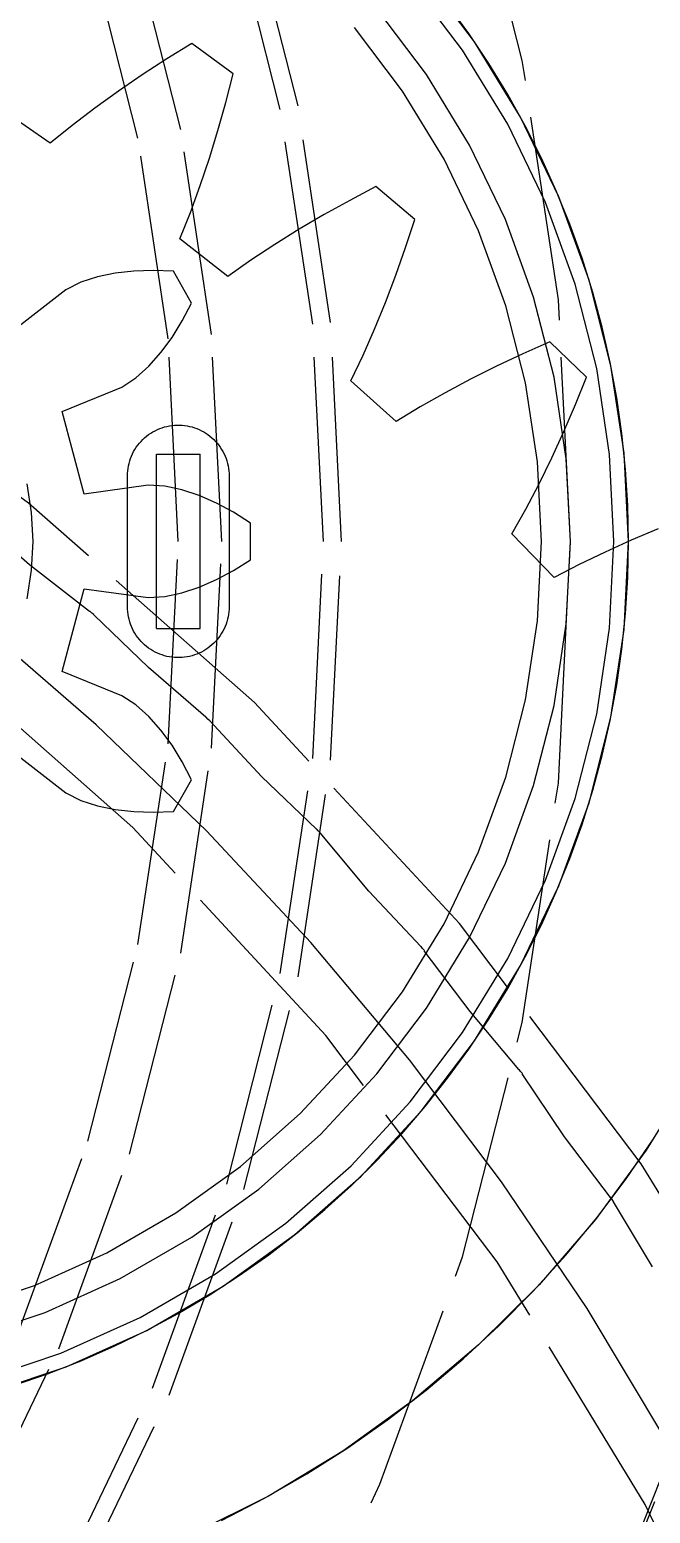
# Model space of a CAD drawing. Header units: millimetres. Extents: x -9 to 243, y -53 to 196.
# Drawn here: x 38.23 to 42.5, y 139.01 to 149.22 of the extents above; entities that cross this region are included whole.
import ezdxf

# ---------------------------------------------------------------- set-up
doc = ezdxf.new("R2010")
doc.units = ezdxf.units.MM
doc.linetypes.add('DASHED', pattern=[1.524, 1.27, -0.254])
doc.layers.add('HIDDEN', color=8, linetype='DASHED')

msp = doc.modelspace()

# ---------------------------------------------------------------- linework, layer by layer
at = {"layer": 'HIDDEN'}
for points in [[(41.95, 145.7), (41.86701, 147.36278), (41.61888, 149.00904), (41.20807, 150.62241), (40.63865, 152.18686), (39.9163, 153.68684), (39.04819, 155.10744), (38.04294, 156.43455), (36.91055, 157.65498), (35.66228, 158.75659), (34.31052, 159.72843), (32.86872, 160.56086), (31.3512, 161.24559)], [(41.95, 145.7), (41.86701, 147.36278), (41.61888, 149.00904), (41.20807, 150.62241), (40.63865, 152.18686), (39.9163, 153.68684), (39.04819, 155.10744), (38.04294, 156.43455), (36.91055, 157.65498), (35.66228, 158.75659), (34.31052, 159.72843), (32.86872, 160.56086), (31.3512, 161.24559)], [(41.95, 145.7), (41.86701, 147.36278), (41.61888, 149.00904), (41.20807, 150.62241), (40.63865, 152.18686), (39.9163, 153.68684), (39.04819, 155.10744), (38.04294, 156.43455), (36.91055, 157.65498), (35.66228, 158.75659), (34.31052, 159.72843), (32.86872, 160.56086), (31.3512, 161.24559)], [(41.95, 145.7), (41.86701, 147.36278), (41.61888, 149.00904), (41.20807, 150.62241), (40.63865, 152.18686), (39.9163, 153.68684), (39.04819, 155.10744), (38.04294, 156.43455), (36.91055, 157.65498), (35.66228, 158.75659), (34.31052, 159.72843), (32.86872, 160.56086), (31.3512, 161.24559)], [(40.37426, 145.7), (40.29911, 147.20589), (40.07439, 148.69681), (39.70234, 150.15796), (39.18665, 151.57479), (38.53245, 152.93324), (37.74625, 154.2198), (36.83586, 155.42169), (35.81032, 156.52696), (34.67982, 157.52463), (33.45561, 158.40477), (32.14985, 159.15866), (30.77551, 159.77878)], [(40.25, 145.7), (40.17546, 147.19352), (39.95259, 148.67219), (39.58359, 150.12133), (39.07214, 151.52652), (38.42332, 152.87381), (37.64358, 154.1498), (36.74067, 155.34181), (35.72355, 156.438), (34.60235, 157.42747), (33.38819, 158.30039), (32.09316, 159.04808), (30.73012, 159.66311)], [(39.55, 145.7), (39.47894, 147.12382), (39.26647, 148.53349), (38.91469, 149.915), (38.42711, 151.25462), (37.80857, 152.53903), (37.06521, 153.75548), (36.20444, 154.89186), (35.23479, 155.9369), (34.1659, 156.88019), (33.00841, 157.71237), (31.77381, 158.42517)], [(39.55, 145.7), (39.47894, 147.12382), (39.26647, 148.53349), (38.91469, 149.915), (38.42711, 151.25462), (37.80857, 152.53903), (37.06521, 153.75548), (36.20444, 154.89186), (35.23479, 155.9369), (34.1659, 156.88019), (33.00841, 157.71237), (31.77381, 158.42517)], [(39.25, 145.7), (39.18043, 147.09395), (38.97241, 148.47405), (38.62802, 149.82657), (38.15067, 151.13809), (37.5451, 152.39556), (36.81734, 153.58648), (35.97462, 154.69903), (35.02532, 155.72214), (33.97886, 156.64564), (32.84565, 157.46036), (31.63695, 158.15821)], [(39.25, 145.7), (39.18043, 147.09395), (38.97241, 148.47405), (38.62802, 149.82657), (38.15067, 151.13809), (37.5451, 152.39556), (36.81734, 153.58648), (35.97462, 154.69903), (35.02532, 155.72214), (33.97886, 156.64564), (32.84565, 157.46036), (31.63695, 158.15821)], [(46.05207, 129.7), (45.9487, 131.77122), (45.63961, 133.82185), (45.12789, 135.83152), (44.41861, 137.78025), (43.51882, 139.64867), (42.43747, 141.41822), (41.18531, 143.07131), (39.77477, 144.59151), (38.21988, 145.96371), (36.53608, 147.17428), (34.74012, 148.21117), (32.84985, 149.0641), (30.88404, 149.72457), (28.86224, 150.18604), (26.80454, 150.4439), (24.73139, 150.4956), (22.66339, 150.34063), (20.6211, 149.98052), (18.62482, 149.41885), (16.69438, 148.66121), (14.84897, 147.71512), (13.10693, 146.58999)], [(46.05207, 129.7), (45.9487, 131.77122), (45.63961, 133.82185), (45.12789, 135.83152), (44.41861, 137.78025), (43.51882, 139.64867), (42.43747, 141.41822), (41.18531, 143.07131), (39.77477, 144.59151), (38.21988, 145.96371), (36.53608, 147.17428), (34.74012, 148.21117), (32.84985, 149.0641), (30.88404, 149.72457), (28.86224, 150.18604), (26.80454, 150.4439), (24.73139, 150.4956), (22.66339, 150.34063), (20.6211, 149.98052), (18.62482, 149.41885), (16.69438, 148.66121), (14.84897, 147.71512), (13.10693, 146.58999)], [(42.25, 145.7), (42.22018, 146.29741), (42.13103, 146.88888), (41.98344, 147.46853), (41.77886, 148.03061), (41.51933, 148.56952), (41.20743, 149.07992), (40.84627, 149.55673)], [(42.25, 145.7), (42.22018, 146.29741), (42.13103, 146.88888), (41.98344, 147.46853), (41.77886, 148.03061), (41.51933, 148.56952), (41.20743, 149.07992), (40.84627, 149.55673)], [(42.25, 145.7), (42.22018, 146.29741), (42.13103, 146.88888), (41.98344, 147.46853), (41.77886, 148.03061), (41.51933, 148.56952), (41.20743, 149.07992), (40.84627, 149.55673)], [(42.25, 145.7), (42.22018, 146.29741), (42.13103, 146.88888), (41.98344, 147.46853), (41.77886, 148.03061), (41.51933, 148.56952), (41.20743, 149.07992), (40.84627, 149.55673)], [(42.35, 145.7), (42.31969, 146.30736), (42.22905, 146.90869), (42.07899, 147.49801), (41.871, 148.06945), (41.60715, 148.61735), (41.29006, 149.13625), (40.92287, 149.621)], [(41.95, 145.7), (41.92168, 146.26754), (41.83698, 146.82943), (41.69676, 147.3801), (41.50241, 147.91408), (41.25586, 148.42605), (40.95956, 148.91092), (40.61645, 149.36389)], [(41.95, 145.7), (41.92168, 146.26754), (41.83698, 146.82943), (41.69676, 147.3801), (41.50241, 147.91408), (41.25586, 148.42605), (40.95956, 148.91092), (40.61645, 149.36389)], [(42.35, 145.7), (42.34496, 145.94789), (42.32985, 146.19537), (42.3047, 146.44203), (42.26954, 146.68746), (42.22444, 146.93127), (42.16947, 147.17304), (42.10472, 147.41237), (42.0303, 147.64888), (41.94633, 147.88217), (41.85294, 148.11185), (41.7503, 148.33755), (41.63858, 148.55889), (41.51795, 148.7755), (41.38862, 148.98704), (41.25079, 149.19314), (41.10471, 149.39348)], [(44.85207, 129.7), (44.75466, 131.65174), (44.46341, 133.58407), (43.9812, 135.47781), (43.31284, 137.31412), (42.46496, 139.07477), (41.44599, 140.74224), (40.26605, 142.29997), (38.93688, 143.73247), (37.47169, 145.02551), (35.88503, 146.16624), (34.19267, 147.14333), (32.41144, 147.94705), (30.55903, 148.56942), (28.65386, 149.00427), (26.71486, 149.24726), (24.76131, 149.29597), (22.81261, 149.14994), (20.88813, 148.8106), (19.007, 148.28134), (17.18792, 147.5674), (15.44897, 146.67589), (13.80742, 145.61566), (12.27959, 144.39726)], [(44.85207, 129.7), (44.75466, 131.65174), (44.46341, 133.58407), (43.9812, 135.47781), (43.31284, 137.31412), (42.46496, 139.07477), (41.44599, 140.74224), (40.26605, 142.29997), (38.93688, 143.73247), (37.47169, 145.02551), (35.88503, 146.16624), (34.19267, 147.14333), (32.41144, 147.94705), (30.55903, 148.56942), (28.65386, 149.00427), (26.71486, 149.24726), (24.76131, 149.29597), (22.81261, 149.14994), (20.88813, 148.8106), (19.007, 148.28134), (17.18792, 147.5674), (15.44897, 146.67589), (13.80742, 145.61566), (12.27959, 144.39726)], [(41.75, 145.7), (41.72267, 146.24762), (41.64095, 146.7898), (41.50565, 147.32115), (41.31812, 147.83639), (41.08022, 148.3304), (40.79431, 148.79826), (40.46324, 149.23533)], [(41.75, 145.7), (41.72267, 146.24762), (41.64095, 146.7898), (41.50565, 147.32115), (41.31812, 147.83639), (41.08022, 148.3304), (40.79431, 148.79826), (40.46324, 149.23533)], [(39.34445, 149.12541), (39.17159, 149.01902)], [(39.34445, 149.12541), (39.17159, 149.01902)], [(39.62741, 148.91692), (39.34445, 149.12541)], [(39.62741, 148.91692), (39.34445, 149.12541)], [(39.17159, 149.01902), (39.00252, 148.9096)], [(39.17159, 149.01902), (39.00252, 148.9096)], [(39.00252, 148.9096), (38.83743, 148.79707)], [(39.00252, 148.9096), (38.83743, 148.79707)], [(39.57702, 148.7203), (39.62741, 148.91692)], [(39.57702, 148.7203), (39.62741, 148.91692)], [(38.83743, 148.79707), (38.67654, 148.68132)], [(38.83743, 148.79707), (38.67654, 148.68132)], [(38.36853, 148.43952), (38.02246, 148.67709)], [(38.36853, 148.43952), (38.02246, 148.67709)], [(38.67654, 148.68132), (38.52013, 148.5622)], [(38.67654, 148.68132), (38.52013, 148.5622)], [(39.5226, 148.5264), (39.57702, 148.7203)], [(39.5226, 148.5264), (39.57702, 148.7203)], [(38.52013, 148.5622), (38.36853, 148.43952)], [(38.52013, 148.5622), (38.36853, 148.43952)], [(39.46404, 148.33539), (39.5226, 148.5264)], [(39.46404, 148.33539), (39.5226, 148.5264)], [(39.40115, 148.14743), (39.46404, 148.33539)], [(39.40115, 148.14743), (39.46404, 148.33539)], [(39.33372, 147.96274), (39.40115, 148.14743)], [(39.33372, 147.96274), (39.40115, 148.14743)], [(40.61045, 148.14062), (40.43087, 148.04602)], [(40.61045, 148.14062), (40.43087, 148.04602)], [(40.87885, 147.9137), (40.61045, 148.14062)], [(40.87885, 147.9137), (40.61045, 148.14062)], [(40.43087, 148.04602), (40.25487, 147.94814)], [(40.43087, 148.04602), (40.25487, 147.94814)], [(39.26146, 147.78161), (39.33372, 147.96274)], [(39.26146, 147.78161), (39.33372, 147.96274)], [(40.25487, 147.94814), (40.08263, 147.84688)], [(40.25487, 147.94814), (40.08263, 147.84688)], [(40.81544, 147.72088), (40.87885, 147.9137)], [(40.81544, 147.72088), (40.87885, 147.9137)], [(40.08263, 147.84688), (39.91437, 147.74214)], [(40.08263, 147.84688), (39.91437, 147.74214)], [(39.5909, 147.52145), (39.26146, 147.78161)], [(39.5909, 147.52145), (39.26146, 147.78161)], [(39.91437, 147.74214), (39.75035, 147.63373)], [(39.91437, 147.74214), (39.75035, 147.63373)], [(40.7482, 147.53106), (40.81544, 147.72088)], [(40.7482, 147.53106), (40.81544, 147.72088)], [(39.75035, 147.63373), (39.5909, 147.52145)], [(39.75035, 147.63373), (39.5909, 147.52145)], [(38.69273, 147.51975), (38.57818, 147.48311)], [(38.69273, 147.51975), (38.57818, 147.48311)], [(38.81506, 147.54476), (38.69273, 147.51975)], [(38.81506, 147.54476), (38.69273, 147.51975)], [(38.94369, 147.55923), (38.81506, 147.54476)], [(38.94369, 147.55923), (38.81506, 147.54476)], [(39.07763, 147.56359), (38.94369, 147.55923)], [(39.07763, 147.56359), (38.94369, 147.55923)], [(39.21611, 147.55801), (39.07763, 147.56359)], [(39.21611, 147.55801), (39.07763, 147.56359)], [(39.34214, 147.33972), (39.21611, 147.55801)], [(39.34214, 147.33972), (39.21611, 147.55801)], [(40.677, 147.34438), (40.7482, 147.53106)], [(40.677, 147.34438), (40.7482, 147.53106)], [(38.4752, 147.43081), (38.12467, 147.15816)], [(38.4752, 147.43081), (38.12467, 147.15816)], [(38.57818, 147.48311), (38.4752, 147.43081)], [(38.57818, 147.48311), (38.4752, 147.43081)], [(39.27773, 147.21701), (39.34214, 147.33972)], [(39.27773, 147.21701), (39.34214, 147.33972)], [(40.6017, 147.16104), (40.677, 147.34438)], [(40.6017, 147.16104), (40.677, 147.34438)], [(39.20698, 147.10319), (39.27773, 147.21701)], [(39.20698, 147.10319), (39.27773, 147.21701)], [(39.13014, 146.99903), (39.20698, 147.10319)], [(39.13014, 146.99903), (39.20698, 147.10319)], [(40.52209, 146.98127), (40.6017, 147.16104)], [(40.52209, 146.98127), (40.6017, 147.16104)], [(39.04732, 146.90559), (39.13014, 146.99903)], [(39.04732, 146.90559), (39.13014, 146.99903)], [(41.62235, 146.99108), (41.4402, 146.90517)], [(41.62235, 146.99108), (41.4402, 146.90517)], [(41.80785, 147.07348), (41.62235, 146.99108)], [(41.80785, 147.07348), (41.62235, 146.99108)], [(42.06049, 146.82914), (41.80785, 147.07348)], [(42.06049, 146.82914), (41.80785, 147.07348)], [(38.95831, 146.82471), (39.04732, 146.90559)], [(38.95831, 146.82471), (39.04732, 146.90559)], [(40.43789, 146.80537), (40.52209, 146.98127)], [(40.43789, 146.80537), (40.52209, 146.98127)], [(41.4402, 146.90517), (41.26159, 146.81565)], [(41.4402, 146.90517), (41.26159, 146.81565)], [(38.86152, 146.76168), (38.95831, 146.82471)], [(38.86152, 146.76168), (38.95831, 146.82471)], [(40.74922, 146.52379), (40.43789, 146.80537)], [(40.74922, 146.52379), (40.43789, 146.80537)], [(41.26159, 146.81565), (41.08671, 146.72237)], [(41.26159, 146.81565), (41.08671, 146.72237)], [(41.98434, 146.64098), (42.06049, 146.82914)], [(41.98434, 146.64098), (42.06049, 146.82914)], [(38.45014, 146.59444), (38.86152, 146.76168)], [(38.45014, 146.59444), (38.86152, 146.76168)], [(41.08671, 146.72237), (40.91581, 146.62517)], [(41.08671, 146.72237), (40.91581, 146.62517)], [(38.60259, 146.02547), (38.45014, 146.59444)], [(38.60259, 146.02547), (38.45014, 146.59444)], [(40.91581, 146.62517), (40.74922, 146.52379)], [(40.91581, 146.62517), (40.74922, 146.52379)], [(41.90457, 146.45607), (41.98434, 146.64098)], [(41.90457, 146.45607), (41.98434, 146.64098)], [(38.9, 146.15), (38.90044, 146.16745), (38.90174, 146.18485), (38.90391, 146.20216), (38.90694, 146.21935), (38.91082, 146.23637), (38.91555, 146.25316), (38.92111, 146.26971), (38.92748, 146.28595), (38.93466, 146.30186), (38.94262, 146.31739), (38.95135, 146.3325), (38.96082, 146.34716), (38.971, 146.36133), (38.98188, 146.37498), (38.99343, 146.38806), (39.00562, 146.40055), (39.01841, 146.41242), (39.03178, 146.42364), (39.04569, 146.43418), (39.06011, 146.44401), (39.075, 146.45311), (39.09033, 146.46146), (39.10605, 146.46903), (39.12213, 146.47581), (39.13853, 146.48177), (39.15521, 146.48692), (39.17212, 146.49122), (39.18922, 146.49468), (39.20648, 146.49728), (39.22384, 146.49902), (39.24127, 146.49989), (39.25873, 146.49989), (39.27616, 146.49902), (39.29352, 146.49728), (39.31078, 146.49468), (39.32788, 146.49122), (39.34479, 146.48692), (39.36147, 146.48177), (39.37787, 146.47581), (39.39395, 146.46903), (39.40967, 146.46146), (39.425, 146.45311), (39.43989, 146.44401), (39.45431, 146.43418), (39.46822, 146.42364), (39.48159, 146.41242), (39.49438, 146.40055), (39.50657, 146.38806), (39.51812, 146.37498), (39.529, 146.36133), (39.53918, 146.34716), (39.54865, 146.3325), (39.55738, 146.31739), (39.56534, 146.30186), (39.57252, 146.28595), (39.57889, 146.26971), (39.58445, 146.25316), (39.58918, 146.23637), (39.59306, 146.21935), (39.59609, 146.20216), (39.59826, 146.18485), (39.59956, 146.16745), (39.6, 146.15)], [(38.9, 146.15), (38.90044, 146.16745), (38.90174, 146.18485), (38.90391, 146.20216), (38.90694, 146.21935), (38.91082, 146.23637), (38.91555, 146.25316), (38.92111, 146.26971), (38.92748, 146.28595), (38.93466, 146.30186), (38.94262, 146.31739), (38.95135, 146.3325), (38.96082, 146.34716), (38.971, 146.36133), (38.98188, 146.37498), (38.99343, 146.38806), (39.00562, 146.40055), (39.01841, 146.41242), (39.03178, 146.42364), (39.04569, 146.43418), (39.06011, 146.44401), (39.075, 146.45311), (39.09033, 146.46146), (39.10605, 146.46903), (39.12213, 146.47581), (39.13853, 146.48177), (39.15521, 146.48692), (39.17212, 146.49122), (39.18922, 146.49468), (39.20648, 146.49728), (39.22384, 146.49902), (39.24127, 146.49989), (39.25873, 146.49989), (39.27616, 146.49902), (39.29352, 146.49728), (39.31078, 146.49468), (39.32788, 146.49122), (39.34479, 146.48692), (39.36147, 146.48177), (39.37787, 146.47581), (39.39395, 146.46903), (39.40967, 146.46146), (39.425, 146.45311), (39.43989, 146.44401), (39.45431, 146.43418), (39.46822, 146.42364), (39.48159, 146.41242), (39.49438, 146.40055), (39.50657, 146.38806), (39.51812, 146.37498), (39.529, 146.36133), (39.53918, 146.34716), (39.54865, 146.3325), (39.55738, 146.31739), (39.56534, 146.30186), (39.57252, 146.28595), (39.57889, 146.26971), (39.58445, 146.25316), (39.58918, 146.23637), (39.59306, 146.21935), (39.59609, 146.20216), (39.59826, 146.18485), (39.59956, 146.16745), (39.6, 146.15)], [(41.82106, 146.27457), (41.90457, 146.45607)], [(41.82106, 146.27457), (41.90457, 146.45607)], [(39.1, 145.1), (39.1, 146.3)], [(39.1, 146.3), (39.4, 146.3)], [(39.1, 145.1), (39.1, 146.3)], [(39.1, 146.3), (39.4, 146.3)], [(39.4, 145.1), (39.4, 146.3)], [(39.4, 145.1), (39.4, 146.3)], [(41.73368, 146.09667), (41.82106, 146.27457)], [(41.73368, 146.09667), (41.82106, 146.27457)], [(38.25, 145.7), (38.24006, 145.89914), (38.21034, 146.09629)], [(38.25, 145.7), (38.24006, 145.89914), (38.21034, 146.09629)], [(39.04248, 146.08632), (38.60259, 146.02547)], [(39.04248, 146.08632), (38.60259, 146.02547)], [(38.9, 145.25), (38.9, 146.15)], [(38.9, 145.25), (38.9, 146.15)], [(39.15782, 146.08013), (39.04248, 146.08632)], [(39.15782, 146.08013), (39.04248, 146.08632)], [(39.27534, 146.05458), (39.15782, 146.08013)], [(39.27534, 146.05458), (39.15782, 146.08013)], [(39.6, 146.15), (39.6, 145.25)], [(39.6, 146.15), (39.6, 145.25)], [(41.64224, 145.92262), (41.73368, 146.09667)], [(41.64224, 145.92262), (41.73368, 146.09667)], [(39.39379, 146.01508), (39.27534, 146.05458)], [(39.39379, 146.01508), (39.27534, 146.05458)], [(39.51242, 145.96329), (39.39379, 146.01508)], [(39.51242, 145.96329), (39.39379, 146.01508)], [(38.22669, 145.53877), (37.8311, 145.88073)], [(38.22669, 145.53877), (37.8311, 145.88073)], [(39.6306, 145.9001), (39.51242, 145.96329)], [(39.6306, 145.9001), (39.51242, 145.96329)], [(39.74773, 145.82603), (39.6306, 145.9001)], [(39.74773, 145.82603), (39.6306, 145.9001)], [(41.54649, 145.75273), (41.64224, 145.92262)], [(41.54649, 145.75273), (41.64224, 145.92262)], [(39.74773, 145.57397), (39.74773, 145.82603)], [(39.74773, 145.57397), (39.74773, 145.82603)], [(42.55323, 145.78537), (42.36903, 145.70797)], [(42.55323, 145.78537), (42.36903, 145.70797)], [(37.5451, 139.00444), (38.15067, 140.26191), (38.62802, 141.57343), (38.97241, 142.92595), (39.18043, 144.30605), (39.25, 145.7)], [(37.5451, 139.00444), (38.15067, 140.26191), (38.62802, 141.57343), (38.97241, 142.92595), (39.18043, 144.30605), (39.25, 145.7)], [(37.73962, 140.40557), (38.25938, 140.58019), (38.75916, 140.80571), (39.234, 141.07986), (39.67919, 141.39993), (40.0903, 141.76273), (40.46324, 142.16467), (40.79431, 142.60174), (41.08022, 143.0696), (41.31812, 143.56361), (41.50565, 144.07885), (41.64095, 144.6102), (41.72267, 145.15238), (41.75, 145.7)], [(37.73962, 140.40557), (38.25938, 140.58019), (38.75916, 140.80571), (39.234, 141.07986), (39.67919, 141.39993), (40.0903, 141.76273), (40.46324, 142.16467), (40.79431, 142.60174), (41.08022, 143.0696), (41.31812, 143.56361), (41.50565, 144.07885), (41.64095, 144.6102), (41.72267, 145.15238), (41.75, 145.7)], [(37.79379, 140.21304), (38.33244, 140.39402), (38.8504, 140.62773), (39.34251, 140.91185), (39.80389, 141.24356), (40.22995, 141.61956), (40.61645, 142.03611), (40.95956, 142.48908), (41.25586, 142.97395), (41.50241, 143.48592), (41.69676, 144.0199), (41.83698, 144.57057), (41.92168, 145.13246), (41.95, 145.7)], [(37.79379, 140.21304), (38.33244, 140.39402), (38.8504, 140.62773), (39.34251, 140.91185), (39.80389, 141.24356), (40.22995, 141.61956), (40.61645, 142.03611), (40.95956, 142.48908), (41.25586, 142.97395), (41.50241, 143.48592), (41.69676, 144.0199), (41.83698, 144.57057), (41.92168, 145.13246), (41.95, 145.7)], [(37.80857, 138.86097), (38.42711, 140.14538), (38.91469, 141.485), (39.26647, 142.86651), (39.47894, 144.27618), (39.55, 145.7)], [(37.80857, 138.86097), (38.42711, 140.14538), (38.91469, 141.485), (39.26647, 142.86651), (39.47894, 144.27618), (39.55, 145.7)], [(37.87504, 139.92425), (38.44205, 140.11476), (38.98726, 140.36077), (39.50528, 140.65984), (39.99094, 141.00901), (40.43942, 141.4048), (40.84627, 141.84327), (41.20743, 142.32008), (41.51933, 142.83048), (41.77886, 143.36939), (41.98344, 143.93147), (42.13103, 144.51112), (42.22018, 145.10259), (42.25, 145.7)], [(37.87504, 139.92425), (38.44205, 140.11476), (38.98726, 140.36077), (39.50528, 140.65984), (39.99094, 141.00901), (40.43942, 141.4048), (40.84627, 141.84327), (41.20743, 142.32008), (41.51933, 142.83048), (41.77886, 143.36939), (41.98344, 143.93147), (42.13103, 144.51112), (42.22018, 145.10259), (42.25, 145.7)], [(37.87504, 139.92425), (38.44205, 140.11476), (38.98726, 140.36077), (39.50528, 140.65984), (39.99094, 141.00901), (40.43942, 141.4048), (40.84627, 141.84327), (41.20743, 142.32008), (41.51933, 142.83048), (41.77886, 143.36939), (41.98344, 143.93147), (42.13103, 144.51112), (42.22018, 145.10259), (42.25, 145.7)], [(37.87504, 139.92425), (38.44205, 140.11476), (38.98726, 140.36077), (39.50528, 140.65984), (39.99094, 141.00901), (40.43942, 141.4048), (40.84627, 141.84327), (41.20743, 142.32008), (41.51933, 142.83048), (41.77886, 143.36939), (41.98344, 143.93147), (42.13103, 144.51112), (42.22018, 145.10259), (42.25, 145.7)], [(37.90213, 139.82799), (38.47858, 140.02167), (39.03289, 140.27178), (39.55953, 140.57584), (40.05329, 140.93083), (40.50924, 141.33321), (40.92287, 141.779), (41.29006, 142.26375), (41.60715, 142.78265), (41.871, 143.33055), (42.07899, 143.90199), (42.22905, 144.49131), (42.31969, 145.09264), (42.35, 145.7)], [(38.11484, 139.89204), (38.34933, 139.97262), (38.58034, 140.06267), (38.8075, 140.16202), (39.03044, 140.27053), (39.24878, 140.388), (39.46217, 140.51425), (39.67025, 140.64907), (39.87268, 140.79223), (40.06913, 140.94351), (40.25927, 141.10263), (40.44278, 141.26936), (40.61937, 141.4434), (40.78874, 141.62448), (40.95061, 141.81229), (41.10471, 142.00652), (41.25079, 142.20686), (41.38862, 142.41296), (41.51795, 142.6245), (41.63858, 142.84111), (41.7503, 143.06245), (41.85294, 143.28815), (41.94633, 143.51783), (42.0303, 143.75112), (42.10472, 143.98763), (42.16947, 144.22696), (42.22444, 144.46873), (42.26954, 144.71254), (42.3047, 144.95797), (42.32985, 145.20463), (42.34496, 145.45211), (42.35, 145.7)], [(38.21034, 145.30371), (38.24006, 145.50086), (38.25, 145.7)], [(38.21034, 145.30371), (38.24006, 145.50086), (38.25, 145.7)], [(38.42332, 138.52619), (39.07214, 139.87348), (39.58359, 141.27867), (39.95259, 142.72781), (40.17546, 144.20648), (40.25, 145.7)], [(38.53245, 138.46676), (39.18665, 139.82521), (39.70234, 141.24204), (40.07439, 142.70319), (40.29911, 144.19411), (40.37426, 145.7)], [(39.9163, 137.71316), (40.63865, 139.21314), (41.20807, 140.77759), (41.61888, 142.39096), (41.86701, 144.03722), (41.95, 145.7)], [(39.9163, 137.71316), (40.63865, 139.21314), (41.20807, 140.77759), (41.61888, 142.39096), (41.86701, 144.03722), (41.95, 145.7)], [(39.9163, 137.71316), (40.63865, 139.21314), (41.20807, 140.77759), (41.61888, 142.39096), (41.86701, 144.03722), (41.95, 145.7)], [(39.9163, 137.71316), (40.63865, 139.21314), (41.20807, 140.77759), (41.61888, 142.39096), (41.86701, 144.03722), (41.95, 145.7)], [(41.83831, 145.45099), (41.54649, 145.75273)], [(41.83831, 145.45099), (41.54649, 145.75273)], [(42.36903, 145.70797), (42.18831, 145.62658)], [(42.36903, 145.70797), (42.18831, 145.62658)], [(39.6306, 145.4999), (39.74773, 145.57397)], [(39.6306, 145.4999), (39.74773, 145.57397)], [(42.18831, 145.62658), (42.0113, 145.54101)], [(42.18831, 145.62658), (42.0113, 145.54101)], [(38.63978, 145.21817), (38.22669, 145.53877)], [(38.63978, 145.21817), (38.22669, 145.53877)], [(39.51242, 145.43671), (39.6306, 145.4999)], [(39.51242, 145.43671), (39.6306, 145.4999)], [(42.0113, 145.54101), (41.83831, 145.45099)], [(42.0113, 145.54101), (41.83831, 145.45099)], [(38.45014, 144.80556), (38.60259, 145.37453)], [(38.45014, 144.80556), (38.60259, 145.37453)], [(38.60259, 145.37453), (39.04248, 145.31368)], [(38.60259, 145.37453), (39.04248, 145.31368)], [(39.27534, 145.34542), (39.39379, 145.38492)], [(39.27534, 145.34542), (39.39379, 145.38492)], [(39.39379, 145.38492), (39.51242, 145.43671)], [(39.39379, 145.38492), (39.51242, 145.43671)], [(39.04248, 145.31368), (39.15782, 145.31987)], [(39.04248, 145.31368), (39.15782, 145.31987)], [(39.15782, 145.31987), (39.27534, 145.34542)], [(39.15782, 145.31987), (39.27534, 145.34542)], [(38.63978, 145.21817), (38.64112, 145.21957)], [(38.63978, 145.21817), (38.64112, 145.21957)], [(38.65428, 145.20692), (38.64112, 145.21957)], [(38.65428, 145.20692), (38.64112, 145.21957)], [(38.66869, 145.19573), (38.65428, 145.20692)], [(38.66869, 145.19573), (38.65428, 145.20692)], [(38.66751, 145.1942), (38.66869, 145.19573)], [(38.66751, 145.1942), (38.66869, 145.19573)], [(39.0445, 144.83185), (38.66751, 145.1942)], [(39.0445, 144.83185), (38.66751, 145.1942)], [(39.6, 145.25), (39.59956, 145.23255), (39.59826, 145.21515), (39.59609, 145.19784), (39.59306, 145.18065), (39.58918, 145.16363), (39.58445, 145.14684), (39.57889, 145.13029), (39.57252, 145.11405), (39.56534, 145.09814), (39.55738, 145.08261), (39.54865, 145.0675), (39.53918, 145.05284), (39.529, 145.03867), (39.51812, 145.02502), (39.50657, 145.01194), (39.49438, 144.99945), (39.48159, 144.98758), (39.46822, 144.97636), (39.45431, 144.96582), (39.43989, 144.95599), (39.425, 144.94689), (39.40967, 144.93854), (39.39395, 144.93097), (39.37787, 144.92419), (39.36147, 144.91823), (39.34479, 144.91308), (39.32788, 144.90878), (39.31078, 144.90532), (39.29352, 144.90272), (39.27616, 144.90098), (39.25873, 144.90011), (39.24127, 144.90011), (39.22384, 144.90098), (39.20648, 144.90272), (39.18922, 144.90532), (39.17212, 144.90878), (39.15521, 144.91308), (39.13853, 144.91823), (39.12213, 144.92419), (39.10605, 144.93097), (39.09033, 144.93854), (39.075, 144.94689), (39.06011, 144.95599), (39.04569, 144.96582), (39.03178, 144.97636), (39.01841, 144.98758), (39.00562, 144.99945), (38.99343, 145.01194), (38.98188, 145.02502), (38.971, 145.03867), (38.96082, 145.05284), (38.95135, 145.0675), (38.94262, 145.08261), (38.93466, 145.09814), (38.92748, 145.11405), (38.92111, 145.13029), (38.91555, 145.14684), (38.91082, 145.16363), (38.90694, 145.18065), (38.90391, 145.19784), (38.90174, 145.21515), (38.90044, 145.23255), (38.9, 145.25)], [(39.6, 145.25), (39.59956, 145.23255), (39.59826, 145.21515), (39.59609, 145.19784), (39.59306, 145.18065), (39.58918, 145.16363), (39.58445, 145.14684), (39.57889, 145.13029), (39.57252, 145.11405), (39.56534, 145.09814), (39.55738, 145.08261), (39.54865, 145.0675), (39.53918, 145.05284), (39.529, 145.03867), (39.51812, 145.02502), (39.50657, 145.01194), (39.49438, 144.99945), (39.48159, 144.98758), (39.46822, 144.97636), (39.45431, 144.96582), (39.43989, 144.95599), (39.425, 144.94689), (39.40967, 144.93854), (39.39395, 144.93097), (39.37787, 144.92419), (39.36147, 144.91823), (39.34479, 144.91308), (39.32788, 144.90878), (39.31078, 144.90532), (39.29352, 144.90272), (39.27616, 144.90098), (39.25873, 144.90011), (39.24127, 144.90011), (39.22384, 144.90098), (39.20648, 144.90272), (39.18922, 144.90532), (39.17212, 144.90878), (39.15521, 144.91308), (39.13853, 144.91823), (39.12213, 144.92419), (39.10605, 144.93097), (39.09033, 144.93854), (39.075, 144.94689), (39.06011, 144.95599), (39.04569, 144.96582), (39.03178, 144.97636), (39.01841, 144.98758), (39.00562, 144.99945), (38.99343, 145.01194), (38.98188, 145.02502), (38.971, 145.03867), (38.96082, 145.05284), (38.95135, 145.0675), (38.94262, 145.08261), (38.93466, 145.09814), (38.92748, 145.11405), (38.92111, 145.13029), (38.91555, 145.14684), (38.91082, 145.16363), (38.90694, 145.18065), (38.90391, 145.19784), (38.90174, 145.21515), (38.90044, 145.23255), (38.9, 145.25)], [(38.68507, 144.43757), (37.88857, 145.12608)], [(38.68507, 144.43757), (37.88857, 145.12608)], [(39.1, 145.1), (39.4, 145.1)], [(39.1, 145.1), (39.4, 145.1)], [(38.86152, 144.63832), (38.45014, 144.80556)], [(38.86152, 144.63832), (38.45014, 144.80556)], [(39.4401, 144.4899), (39.0445, 144.83185)], [(39.4401, 144.4899), (39.0445, 144.83185)], [(38.95831, 144.57529), (38.86152, 144.63832)], [(38.95831, 144.57529), (38.86152, 144.63832)], [(39.04732, 144.49441), (38.95831, 144.57529)], [(39.04732, 144.49441), (38.95831, 144.57529)], [(39.44413, 143.708), (38.68507, 144.43757)], [(39.44413, 143.708), (38.68507, 144.43757)], [(39.13014, 144.40097), (39.04732, 144.49441)], [(39.13014, 144.40097), (39.04732, 144.49441)], [(39.4401, 144.4899), (39.44151, 144.49122)], [(39.4401, 144.4899), (39.44151, 144.49122)], [(39.45398, 144.4779), (39.44151, 144.49122)], [(39.45398, 144.4779), (39.44151, 144.49122)], [(39.46779, 144.46596), (39.45398, 144.4779)], [(39.46779, 144.46596), (39.45398, 144.4779)], [(39.46652, 144.4645), (39.46779, 144.46596)], [(39.46652, 144.4645), (39.46779, 144.46596)], [(39.82387, 144.08275), (39.46652, 144.4645)], [(39.82387, 144.08275), (39.46652, 144.4645)], [(39.20698, 144.29681), (39.13014, 144.40097)], [(39.20698, 144.29681), (39.13014, 144.40097)], [(38.12467, 144.24184), (38.4752, 143.96919)], [(38.12467, 144.24184), (38.4752, 143.96919)], [(39.27773, 144.18299), (39.20698, 144.29681)], [(39.27773, 144.18299), (39.20698, 144.29681)], [(39.34214, 144.06028), (39.27773, 144.18299)], [(39.34214, 144.06028), (39.27773, 144.18299)], [(39.21611, 143.84199), (39.34214, 144.06028)], [(39.21611, 143.84199), (39.34214, 144.06028)], [(40.20086, 143.7204), (39.82387, 144.08275)], [(40.20086, 143.7204), (39.82387, 144.08275)], [(38.4752, 143.96919), (38.57818, 143.91689)], [(38.4752, 143.96919), (38.57818, 143.91689)], [(38.57818, 143.91689), (38.69273, 143.88025)], [(38.57818, 143.91689), (38.69273, 143.88025)], [(38.69273, 143.88025), (38.81506, 143.85524)], [(38.69273, 143.88025), (38.81506, 143.85524)], [(38.81506, 143.85524), (38.94369, 143.84077)], [(38.81506, 143.85524), (38.94369, 143.84077)], [(38.94369, 143.84077), (39.07763, 143.83641)], [(38.94369, 143.84077), (39.07763, 143.83641)], [(39.07763, 143.83641), (39.21611, 143.84199)], [(39.07763, 143.83641), (39.21611, 143.84199)], [(40.20086, 143.7204), (40.20234, 143.72164)], [(40.20086, 143.7204), (40.20234, 143.72164)], [(40.21409, 143.70768), (40.20234, 143.72164)], [(40.21409, 143.70768), (40.20234, 143.72164)], [(40.16363, 142.93937), (39.44413, 143.708)], [(40.16363, 142.93937), (39.44413, 143.708)], [(40.22725, 143.69504), (40.21409, 143.70768)], [(40.22725, 143.69504), (40.21409, 143.70768)], [(40.22591, 143.69364), (40.22725, 143.69504)], [(40.22591, 143.69364), (40.22725, 143.69504)], [(40.56261, 143.29357), (40.22591, 143.69364)], [(40.56261, 143.29357), (40.22591, 143.69364)], [(40.91996, 142.91182), (40.56261, 143.29357)], [(40.91996, 142.91182), (40.56261, 143.29357)], [(40.84156, 142.13385), (40.16363, 142.93937)], [(40.84156, 142.13385), (40.16363, 142.93937)], [(40.91996, 142.91182), (40.9215, 142.91299)], [(40.91996, 142.91182), (40.9215, 142.91299)], [(40.9325, 142.89842), (40.9215, 142.91299)], [(40.9325, 142.89842), (40.9215, 142.91299)], [(40.94497, 142.8851), (40.9325, 142.89842)], [(40.94497, 142.8851), (40.9325, 142.89842)], [(40.94356, 142.88378), (40.94497, 142.8851)], [(40.94356, 142.88378), (40.94497, 142.8851)], [(41.25868, 142.4665), (40.94356, 142.88378)], [(41.25868, 142.4665), (40.94356, 142.88378)], [(41.59538, 142.06642), (41.25868, 142.4665)], [(41.59538, 142.06642), (41.25868, 142.4665)], [(41.47603, 141.29367), (40.84156, 142.13385)], [(41.47603, 141.29367), (40.84156, 142.13385)], [(42.78307, 142.01639), (42.47205, 141.51239), (42.12223, 141.0345), (41.7358, 140.5857), (41.31516, 140.1688), (40.86293, 139.78638), (40.38195, 139.44084), (39.87519, 139.13433), (39.34583, 138.86876)], [(41.59538, 142.06642), (41.59698, 142.0675)], [(41.59538, 142.06642), (41.59698, 142.0675)], [(41.6072, 142.05238), (41.59698, 142.0675)], [(41.6072, 142.05238), (41.59698, 142.0675)], [(41.61895, 142.03842), (41.6072, 142.05238)], [(41.61895, 142.03842), (41.6072, 142.05238)], [(41.61747, 142.03718), (41.61895, 142.03842)], [(41.61747, 142.03718), (41.61895, 142.03842)], [(41.91013, 141.60384), (41.61747, 142.03718)], [(41.91013, 141.60384), (41.61747, 142.03718)], [(39.54689, 138.96349), (39.84413, 139.11728), (40.13422, 139.28417), (40.41657, 139.46384), (40.69063, 139.65593), (40.95584, 139.86005), (41.21169, 140.0758), (41.45765, 140.30275), (41.69325, 140.54044), (41.91801, 140.78841), (42.13148, 141.04616), (42.33324, 141.31317), (42.52288, 141.58892)], [(42.22524, 141.18655), (41.91013, 141.60384)], [(42.22524, 141.18655), (41.91013, 141.60384)], [(42.06528, 140.42118), (41.47603, 141.29367)], [(42.06528, 140.42118), (41.47603, 141.29367)], [(42.22524, 141.18655), (42.2269, 141.18755)], [(42.22524, 141.18655), (42.2269, 141.18755)], [(42.2363, 141.17191), (42.2269, 141.18755)], [(42.2363, 141.17191), (42.2269, 141.18755)], [(42.2473, 141.15735), (42.2363, 141.17191)], [(42.2473, 141.15735), (42.2363, 141.17191)], [(42.24576, 141.15618), (42.2473, 141.15735)], [(42.24576, 141.15618), (42.2473, 141.15735)], [(42.51514, 140.70801), (42.24576, 141.15618)], [(42.51514, 140.70801), (42.24576, 141.15618)], [(42.60766, 139.51881), (42.06528, 140.42118)], [(42.60766, 139.51881), (42.06528, 140.42118)], [(29.24951, 127.6375), (30.90637, 128.08593), (32.51453, 128.68599), (34.06016, 129.43251), (35.52994, 130.31908), (36.91123, 131.33805), (38.19213, 132.48065), (39.36162, 133.73705), (40.40963, 135.09644), (41.32714, 136.54711), (42.10625, 138.07657), (42.74026, 139.67165)], [(42.38506, 138.72578), (42.53086, 139.09532)]]:
    msp.add_lwpolyline(points, dxfattribs=at)

doc.saveas('drawing.dxf')
